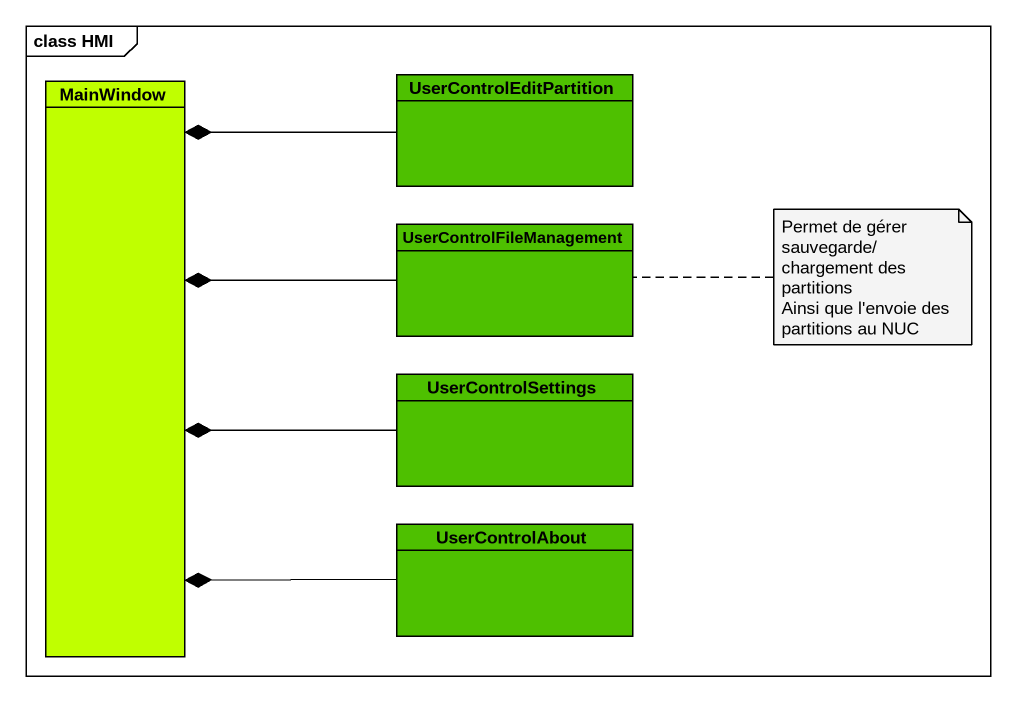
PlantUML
@startuml
mainframe class HMI
hide circle
hide empty members
class MainWindow #C0FF00
class UserControlEditPartition #4EC000
class UserControlFileManagement #4EC000
class UserControlSettings #4EC000
class UserControlAbout #4EC000
UserControlEditPartition -left-* MainWindow
UserControlFileManagement -left-* MainWindow
UserControlSettings -left-* MainWindow
UserControlAbout -left-* MainWindow
note right of UserControlFileManagement
  Permet de gérer sauvegarde/chargement des partitions
  Ainsi que l'envoie des partitions au NUC
end note
@enduml
